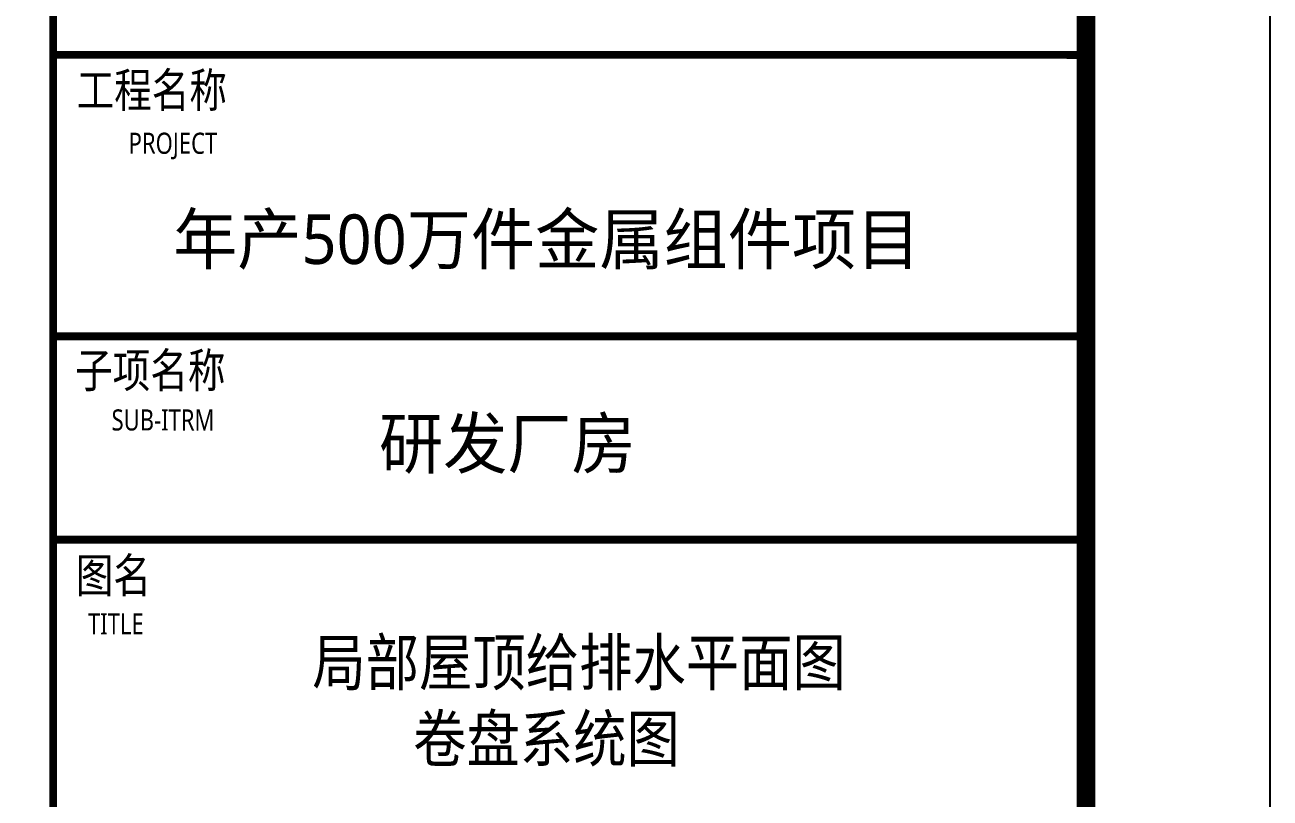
# Model space of a CAD drawing. Extents: x 343352 to 417652, y 770641 to 1036530.
# Drawn here: x 410888 to 417652, y 831135 to 835337 of the extents above; entities that cross this region are included whole.
import ezdxf

# ---------------------------------------------------------------- set-up
doc = ezdxf.new("R2010")
doc.units = 0
doc.header["$LTSCALE"] = 1000
doc.header["$MEASUREMENT"] = 0
for name, color, linetype in [('46', 7, 'Continuous'), ('PUB_TEXT', 7, 'Continuous'), ('PUB_TITLE', 4, 'Continuous'), ('TWT_TITLE', 7, 'Continuous')]:
    doc.layers.add(name, color=color, linetype=linetype)
doc.styles.add('-黑体', font='msyh.ttf', dxfattribs={"width": 0.8})

msp = doc.modelspace()

# ---------------------------------------------------------------- linework, layer by layer
at = {"layer": 'PUB_TITLE', "lineweight": 40, "const_width": 42.5, "elevation": 0}
for points in [[(411042.5, 855287.5), (411040, 815287.7)], [(411041.2, 835174.5), (416651.2, 835174.2)], [(411041.1, 833644.5), (416651.1, 833644.2)], [(411041.1, 832539.5), (416651, 832539.2)]]:
    msp.add_lwpolyline(points, dxfattribs=at)
at = {"layer": 'TWT_TITLE'}
msp.add_lwpolyline([(343352.5, 814287.1), (417652.5, 814287.1), (417652.5, 856287.1), (343352.5, 856287.1)], close=True, dxfattribs=at)
at = {"layer": 'TWT_TITLE', "const_width": 100}
msp.add_lwpolyline([(345852.5, 815287.1), (416652.5, 815287.1), (416652.5, 855287.1), (345852.5, 855287.1)], close=True, dxfattribs=at)
at = {"layer": 'TWT_TITLE', "const_width": 80}
msp.add_lwpolyline([(416652.5, 815287.1), (416652.5, 855287.1)], dxfattribs=at)

# ---------------------------------------------------------------- texts
at = {"layer": '46', "linetype": 'Continuous', "style": '-黑体', "width": 0.95}
for s, height, p in [('年产500万件金属组件项目', 269.197, (411692.9, 834037.7, 0)), ('研发厂房', 269.2, (412811.1, 832928.3, 0))]:
    msp.add_text(s, height=height, dxfattribs=at).set_placement(p)
at = {"layer": '46', "linetype": 'Continuous', "style": '-黑体', "width": 0.85}
for s, p in [('局部屋顶给排水平面图', (412449.1, 831747.8, 0)), ('卷盘系统图', (412996.9, 831332.7, 0))]:
    msp.add_text(s, height=250, rotation=359.99644, dxfattribs=at).set_placement(p)
at = {"layer": 'PUB_TEXT', "attachment_point": 1, "rotation": 359.99644, "style": '-黑体'}
for s, insert, char_height, width in [('工程名称', (411169.2, 835076.4, 0), 187, 1111.794), ('PROJECT', (411451.2, 834751.4, 0), 114.75, 2399.536), ('子项名称', (411161, 833553.3, 0), 187, 1111.794), ('SUB-ITRM', (411358.5, 833247.5, 0), 114.75, 2399.536), ('图名', (411163.9, 832438.6, 0), 187, 1111.794), ('TITLE', (411230.6, 832139.1, 0), 114.75, 2399.536)]:
    msp.add_mtext(s, dxfattribs=dict(at, insert=insert, char_height=char_height, width=width))

doc.saveas('drawing.dxf')
